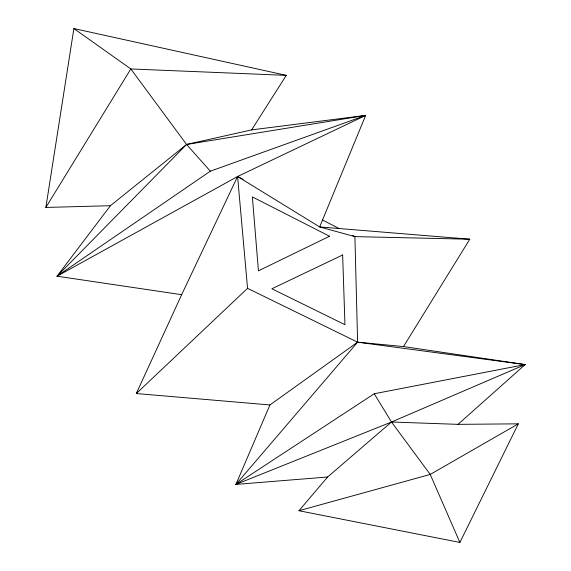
<?xml version="1.0" encoding="UTF-8"?>
<svg xmlns="http://www.w3.org/2000/svg" width="571" height="571" viewBox="0 0 571 571"><rect width="100%" height="100%" fill="white"/><g stroke="black" fill="none" stroke-linecap="round" stroke-linejoin="round"><path stroke-width="0.86" d="M110.403 205.71L45.858 207.437L73.895 28.55L286.285 75.358L251.633 129.888L186.574 144.463L110.403 205.71L57.043 276.2L181.649 294.693L237.586 176.503L365.668 115.399L319.66 226.944L354.898 236.622L469.79 239.213L403.497 346.561L357.617 342.179L247.55 288.334L237.586 176.503L57.043 276.2L186.574 144.463L365.668 115.399L210.342 171.186L57.043 276.2M403.497 346.561L525.142 364.576L391.499 422.012L327.618 477.006L235.909 484.401L269.926 404.953L357.617 342.179L525.142 364.576L458.021 424.353L391.499 422.012L235.909 484.401L357.617 342.179L354.898 236.622L352.514 235.409M269.926 404.953L136.305 393.54L181.649 294.693M327.618 477.006L298.954 510.724L459.891 542.45L518.311 423.832L458.021 424.353M45.858 207.437L130.823 68.955L286.285 75.358M136.305 393.54L247.55 288.334M235.909 484.401L374.226 393.754L525.142 364.576M518.311 423.832L430.213 474.437L298.954 510.724M251.633 129.888L365.668 115.399M469.79 239.213L319.66 226.944L237.586 176.503L243.132 179.344M322.394 219.971L339.046 228.5M73.895 28.55L130.823 68.955L186.574 144.463L210.342 171.186M374.226 393.754L391.499 422.012L430.213 474.437L459.891 542.45M329.56 236.251L258.427 270.825L252.375 196.916L329.56 236.251M342.65 254.98L271.882 288.769L344.955 324.699L342.65 254.98"/></g></svg>
